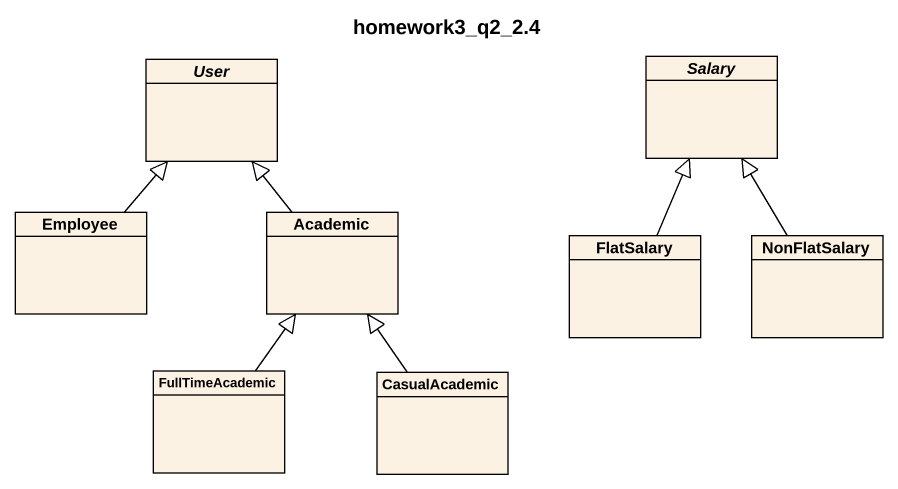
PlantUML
@startuml
title homework3_q2_2.4
hide circle
hide empty members
abstract class Salary
abstract class User
class Employee
class Academic
class FlatSalary
class NonFlatSalary
class FullTimeAcademic
class CasualAcademic
Employee -up-|> User
Academic -up-|> User
FlatSalary -up-|> Salary
NonFlatSalary -up-|> Salary
FullTimeAcademic -up-|> Academic
CasualAcademic -up-|> Academic
@enduml
